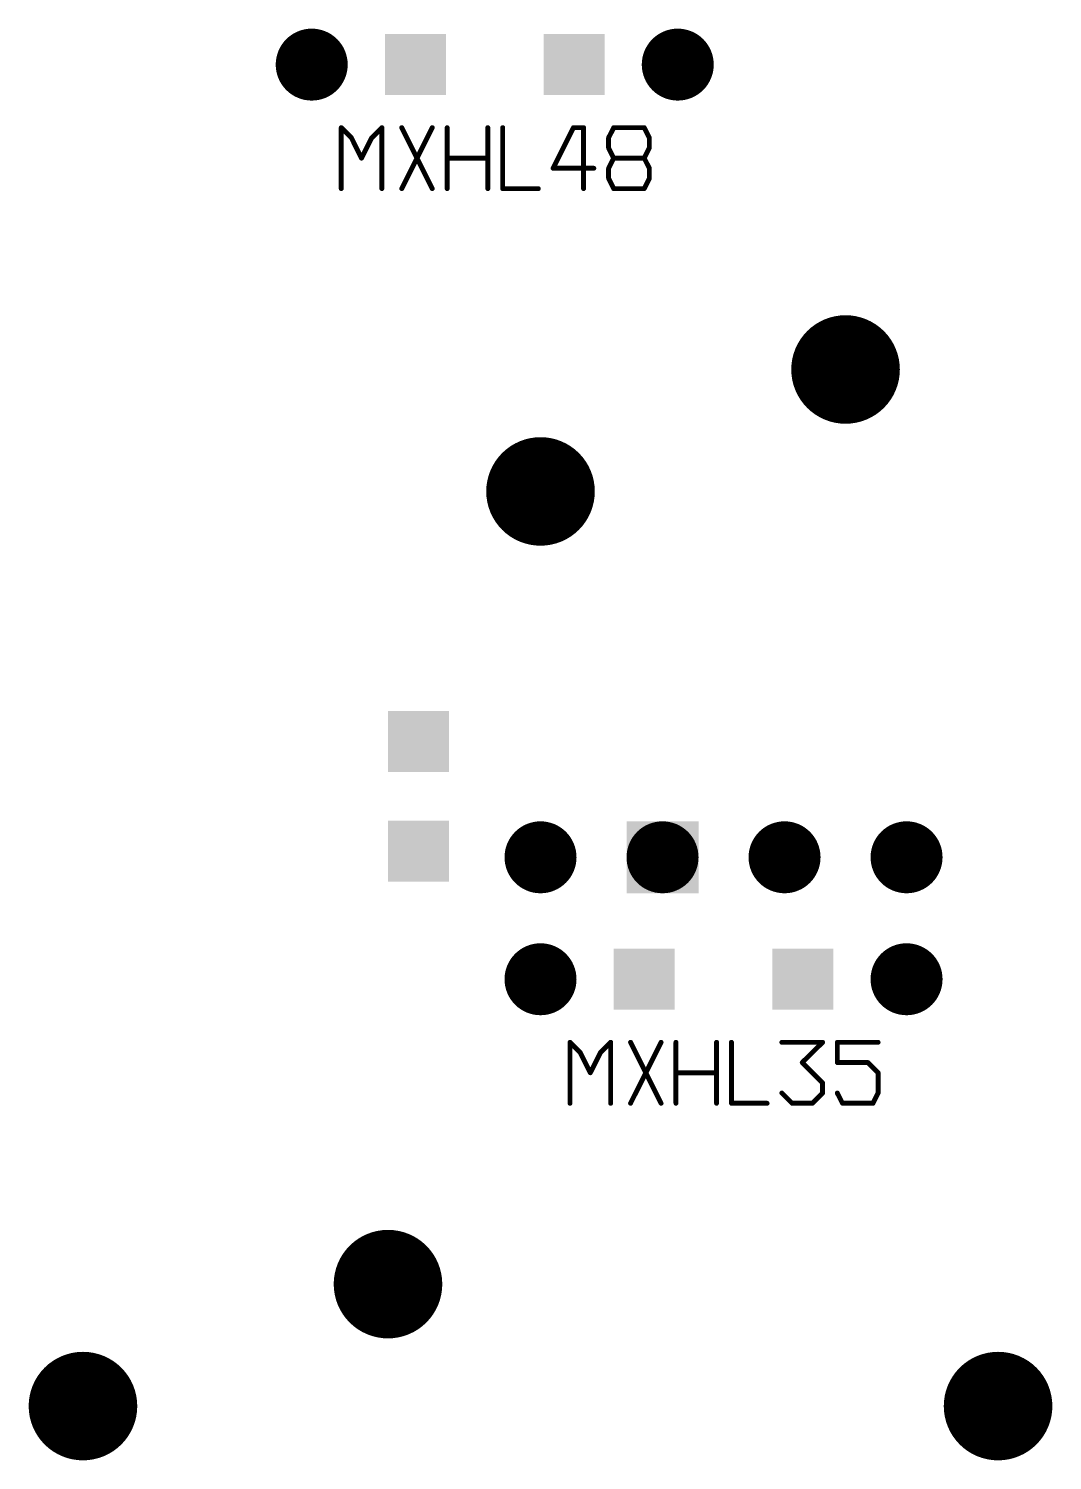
# Model space of a CAD drawing. Header units: millimetres. Extents: x 451 to 799, y 260 to 388.
# Drawn here: x 650.92 to 672.23, y 291.43 to 321.25 of the extents above; entities that cross this region are included whole.
import ezdxf

# ---------------------------------------------------------------- set-up
doc = ezdxf.new("R2010")
doc.units = ezdxf.units.MM
for name, color, linetype in [('3_A_', 4, 'Continuous'), ('4_A_', 54, 'Continuous'), ('5_A_', 7, 'Continuous')]:
    doc.layers.add(name, color=color, linetype=linetype)

# ---------------------------------------------------------------- blocks, each defined once
blk = doc.blocks.new('D24ROUND1_4986X1_4986')
blk.add_lwpolyline([(0.37465, 0, 0.7493, 0.7493, 1), (-0.37465, 0, 0.7493, 0.7493, 1), (0.37465, 0, 0.7493, 0.7493, 0)], format="xyseb")
blk = doc.blocks.new('D25ROUND2_2606X2_2606')
blk.add_lwpolyline([(0.56515, 0, 1.1303, 1.1303, 1), (-0.56515, 0, 1.1303, 1.1303, 1), (0.56515, 0, 1.1303, 1.1303, 0)], format="xyseb")
blk = doc.blocks.new('D16SQUARE1_27X1_27')
blk.add_solid([(-0.635, -0.635), (0.635, -0.635), (-0.635, 0.635), (0.635, 0.635)])
blk = doc.blocks.new('D41SQUARE1_4986X1_4986')
blk.add_solid([(-0.7493, -0.7493), (0.7493, -0.7493), (-0.7493, 0.7493), (0.7493, 0.7493)])

msp = doc.modelspace()

# ---------------------------------------------------------------- linework, layer by layer
at = {"layer": '5_A_'}
for points in [[(657.641, 318.981, 0.102, 0.102, 0), (657.43, 319.192, 0.102, 0.102, 0)], [(657.43, 319.192, 0.102, 0.102, 0), (657.43, 317.922, 0.102, 0.102, 0)], [(658.276, 319.192, 0.102, 0.102, 0), (658.065, 318.981, 0.102, 0.102, 0)], [(658.276, 317.922, 0.102, 0.102, 0), (658.276, 319.192, 0.102, 0.102, 0)], [(659.325, 317.922, 0.102, 0.102, 0), (658.69, 319.192, 0.102, 0.102, 0)], [(659.325, 319.192, 0.102, 0.102, 0), (658.69, 317.922, 0.102, 0.102, 0)], [(659.635, 317.922, 0.102, 0.102, 0), (659.635, 319.192, 0.102, 0.102, 0)], [(660.48, 317.922, 0.102, 0.102, 0), (660.48, 319.192, 0.102, 0.102, 0)], [(660.79, 317.922, 0.102, 0.102, 0), (660.79, 319.192, 0.102, 0.102, 0)], [(661.839, 318.346, 0.102, 0.102, 0), (662.263, 319.192, 0.102, 0.102, 0)], [(662.263, 319.192, 0.102, 0.102, 0), (662.474, 319.192, 0.102, 0.102, 0)], [(662.474, 319.192, 0.102, 0.102, 0), (662.474, 317.922, 0.102, 0.102, 0)], [(663.102, 319.192, 0.102, 0.102, 0), (662.995, 318.981, 0.102, 0.102, 0)], [(663.737, 319.192, 0.102, 0.102, 0), (663.102, 319.192, 0.102, 0.102, 0)], [(663.843, 318.981, 0.102, 0.102, 0), (663.737, 319.192, 0.102, 0.102, 0)], [(657.851, 318.557, 0.102, 0.102, 0), (657.641, 318.981, 0.102, 0.102, 0)], [(658.065, 318.981, 0.102, 0.102, 0), (657.851, 318.557, 0.102, 0.102, 0)], [(662.995, 318.981, 0.102, 0.102, 0), (662.995, 318.77, 0.102, 0.102, 0)], [(662.995, 318.77, 0.102, 0.102, 0), (663.102, 318.557, 0.102, 0.102, 0)], [(663.737, 318.557, 0.102, 0.102, 0), (663.843, 318.77, 0.102, 0.102, 0)], [(663.843, 318.77, 0.102, 0.102, 0), (663.843, 318.981, 0.102, 0.102, 0)], [(660.48, 318.557, 0.102, 0.102, 0), (659.635, 318.557, 0.102, 0.102, 0)], [(662.995, 318.346, 0.102, 0.102, 0), (663.102, 318.557, 0.102, 0.102, 0)], [(663.102, 318.557, 0.102, 0.102, 0), (663.737, 318.557, 0.102, 0.102, 0)], [(663.737, 318.557, 0.102, 0.102, 0), (663.843, 318.346, 0.102, 0.102, 0)], [(662.688, 318.346, 0.102, 0.102, 0), (661.839, 318.346, 0.102, 0.102, 0)], [(662.995, 318.135, 0.102, 0.102, 0), (662.995, 318.346, 0.102, 0.102, 0)], [(663.102, 317.922, 0.102, 0.102, 0), (662.995, 318.135, 0.102, 0.102, 0)], [(663.843, 318.135, 0.102, 0.102, 0), (663.737, 317.922, 0.102, 0.102, 0)], [(663.843, 318.346, 0.102, 0.102, 0), (663.843, 318.135, 0.102, 0.102, 0)], [(661.532, 317.922, 0.102, 0.102, 0), (660.79, 317.922, 0.102, 0.102, 0)], [(663.737, 317.922, 0.102, 0.102, 0), (663.102, 317.922, 0.102, 0.102, 0)], [(662.403, 299.931, 0.102, 0.102, 0), (662.192, 300.142, 0.102, 0.102, 0)], [(662.192, 300.142, 0.102, 0.102, 0), (662.192, 298.872, 0.102, 0.102, 0)], [(663.038, 300.142, 0.102, 0.102, 0), (662.827, 299.931, 0.102, 0.102, 0)], [(663.038, 298.872, 0.102, 0.102, 0), (663.038, 300.142, 0.102, 0.102, 0)], [(664.087, 298.872, 0.102, 0.102, 0), (663.452, 300.142, 0.102, 0.102, 0)], [(664.087, 300.142, 0.102, 0.102, 0), (663.452, 298.872, 0.102, 0.102, 0)], [(664.397, 298.872, 0.102, 0.102, 0), (664.397, 300.142, 0.102, 0.102, 0)], [(665.243, 298.872, 0.102, 0.102, 0), (665.243, 300.142, 0.102, 0.102, 0)], [(665.553, 298.872, 0.102, 0.102, 0), (665.553, 300.142, 0.102, 0.102, 0)], [(667.45, 300.142, 0.102, 0.102, 0), (666.602, 300.142, 0.102, 0.102, 0)], [(667.026, 299.72, 0.102, 0.102, 0), (667.45, 300.142, 0.102, 0.102, 0)], [(667.757, 299.72, 0.102, 0.102, 0), (667.757, 300.142, 0.102, 0.102, 0)], [(667.757, 300.142, 0.102, 0.102, 0), (668.606, 300.142, 0.102, 0.102, 0)], [(662.614, 299.507, 0.102, 0.102, 0), (662.403, 299.931, 0.102, 0.102, 0)], [(662.827, 299.931, 0.102, 0.102, 0), (662.614, 299.507, 0.102, 0.102, 0)], [(667.45, 299.296, 0.102, 0.102, 0), (667.026, 299.72, 0.102, 0.102, 0)], [(668.392, 299.72, 0.102, 0.102, 0), (667.757, 299.72, 0.102, 0.102, 0)], [(668.606, 299.507, 0.102, 0.102, 0), (668.392, 299.72, 0.102, 0.102, 0)], [(665.243, 299.507, 0.102, 0.102, 0), (664.397, 299.507, 0.102, 0.102, 0)], [(668.606, 299.085, 0.102, 0.102, 0), (668.606, 299.507, 0.102, 0.102, 0)], [(666.602, 299.085, 0.102, 0.102, 0), (666.815, 298.872, 0.102, 0.102, 0)], [(667.237, 298.872, 0.102, 0.102, 0), (667.45, 299.085, 0.102, 0.102, 0)], [(667.45, 299.085, 0.102, 0.102, 0), (667.45, 299.296, 0.102, 0.102, 0)], [(667.757, 299.085, 0.102, 0.102, 0), (667.864, 298.872, 0.102, 0.102, 0)], [(668.499, 298.872, 0.102, 0.102, 0), (668.606, 299.085, 0.102, 0.102, 0)], [(666.294, 298.872, 0.102, 0.102, 0), (665.553, 298.872, 0.102, 0.102, 0)], [(666.815, 298.872, 0.102, 0.102, 0), (667.237, 298.872, 0.102, 0.102, 0)], [(667.864, 298.872, 0.102, 0.102, 0), (668.499, 298.872, 0.102, 0.102, 0)]]:
    msp.add_lwpolyline(points, format="xyseb", dxfattribs=at)
for points in [[(657.404, 319.192, 0.0508, 0.0508, 1), (657.455, 319.192, 0.0508, 0.0508, 1), (657.404, 319.192, 0.0508, 0.0508, 0)], [(657.404, 319.192, 0.0508, 0.0508, 1), (657.455, 319.192, 0.0508, 0.0508, 1), (657.404, 319.192, 0.0508, 0.0508, 0)], [(657.404, 319.192, 0.0508, 0.0508, 1), (657.455, 319.192, 0.0508, 0.0508, 1), (657.404, 319.192, 0.0508, 0.0508, 0)], [(658.25, 319.192, 0.0508, 0.0508, 1), (658.301, 319.192, 0.0508, 0.0508, 1), (658.25, 319.192, 0.0508, 0.0508, 0)], [(658.25, 319.192, 0.0508, 0.0508, 1), (658.301, 319.192, 0.0508, 0.0508, 1), (658.25, 319.192, 0.0508, 0.0508, 0)], [(658.25, 319.192, 0.0508, 0.0508, 1), (658.301, 319.192, 0.0508, 0.0508, 1), (658.25, 319.192, 0.0508, 0.0508, 0)], [(658.664, 319.192, 0.0508, 0.0508, 1), (658.715, 319.192, 0.0508, 0.0508, 1), (658.664, 319.192, 0.0508, 0.0508, 0)], [(658.664, 319.192, 0.0508, 0.0508, 1), (658.715, 319.192, 0.0508, 0.0508, 1), (658.664, 319.192, 0.0508, 0.0508, 0)], [(659.299, 319.192, 0.0508, 0.0508, 1), (659.35, 319.192, 0.0508, 0.0508, 1), (659.299, 319.192, 0.0508, 0.0508, 0)], [(659.609, 319.192, 0.0508, 0.0508, 1), (659.66, 319.192, 0.0508, 0.0508, 1), (659.609, 319.192, 0.0508, 0.0508, 0)], [(659.609, 319.192, 0.0508, 0.0508, 1), (659.66, 319.192, 0.0508, 0.0508, 1), (659.609, 319.192, 0.0508, 0.0508, 0)], [(660.455, 319.192, 0.0508, 0.0508, 1), (660.506, 319.192, 0.0508, 0.0508, 1), (660.455, 319.192, 0.0508, 0.0508, 0)], [(660.455, 319.192, 0.0508, 0.0508, 1), (660.506, 319.192, 0.0508, 0.0508, 1), (660.455, 319.192, 0.0508, 0.0508, 0)], [(660.765, 319.192, 0.0508, 0.0508, 1), (660.816, 319.192, 0.0508, 0.0508, 1), (660.765, 319.192, 0.0508, 0.0508, 0)], [(660.765, 319.192, 0.0508, 0.0508, 1), (660.816, 319.192, 0.0508, 0.0508, 1), (660.765, 319.192, 0.0508, 0.0508, 0)], [(662.238, 319.192, 0.0508, 0.0508, 1), (662.289, 319.192, 0.0508, 0.0508, 1), (662.238, 319.192, 0.0508, 0.0508, 0)], [(662.238, 319.192, 0.0508, 0.0508, 1), (662.289, 319.192, 0.0508, 0.0508, 1), (662.238, 319.192, 0.0508, 0.0508, 0)], [(662.238, 319.192, 0.0508, 0.0508, 1), (662.289, 319.192, 0.0508, 0.0508, 1), (662.238, 319.192, 0.0508, 0.0508, 0)], [(662.449, 319.192, 0.0508, 0.0508, 1), (662.5, 319.192, 0.0508, 0.0508, 1), (662.449, 319.192, 0.0508, 0.0508, 0)], [(662.449, 319.192, 0.0508, 0.0508, 1), (662.5, 319.192, 0.0508, 0.0508, 1), (662.449, 319.192, 0.0508, 0.0508, 0)], [(662.449, 319.192, 0.0508, 0.0508, 1), (662.5, 319.192, 0.0508, 0.0508, 1), (662.449, 319.192, 0.0508, 0.0508, 0)], [(663.076, 319.192, 0.0508, 0.0508, 1), (663.127, 319.192, 0.0508, 0.0508, 1), (663.076, 319.192, 0.0508, 0.0508, 0)], [(663.076, 319.192, 0.0508, 0.0508, 1), (663.127, 319.192, 0.0508, 0.0508, 1), (663.076, 319.192, 0.0508, 0.0508, 0)], [(663.076, 319.192, 0.0508, 0.0508, 1), (663.127, 319.192, 0.0508, 0.0508, 1), (663.076, 319.192, 0.0508, 0.0508, 0)], [(663.711, 319.192, 0.0508, 0.0508, 1), (663.762, 319.192, 0.0508, 0.0508, 1), (663.711, 319.192, 0.0508, 0.0508, 0)], [(663.711, 319.192, 0.0508, 0.0508, 1), (663.762, 319.192, 0.0508, 0.0508, 1), (663.711, 319.192, 0.0508, 0.0508, 0)], [(663.711, 319.192, 0.0508, 0.0508, 1), (663.762, 319.192, 0.0508, 0.0508, 1), (663.711, 319.192, 0.0508, 0.0508, 0)], [(657.615, 318.981, 0.0508, 0.0508, 1), (657.666, 318.981, 0.0508, 0.0508, 1), (657.615, 318.981, 0.0508, 0.0508, 0)], [(657.615, 318.981, 0.0508, 0.0508, 1), (657.666, 318.981, 0.0508, 0.0508, 1), (657.615, 318.981, 0.0508, 0.0508, 0)], [(657.615, 318.981, 0.0508, 0.0508, 1), (657.666, 318.981, 0.0508, 0.0508, 1), (657.615, 318.981, 0.0508, 0.0508, 0)], [(658.039, 318.981, 0.0508, 0.0508, 1), (658.09, 318.981, 0.0508, 0.0508, 1), (658.039, 318.981, 0.0508, 0.0508, 0)], [(658.039, 318.981, 0.0508, 0.0508, 1), (658.09, 318.981, 0.0508, 0.0508, 1), (658.039, 318.981, 0.0508, 0.0508, 0)], [(658.039, 318.981, 0.0508, 0.0508, 1), (658.09, 318.981, 0.0508, 0.0508, 1), (658.039, 318.981, 0.0508, 0.0508, 0)], [(662.97, 318.981, 0.0508, 0.0508, 1), (663.02, 318.981, 0.0508, 0.0508, 1), (662.97, 318.981, 0.0508, 0.0508, 0)], [(662.97, 318.981, 0.0508, 0.0508, 1), (663.02, 318.981, 0.0508, 0.0508, 1), (662.97, 318.981, 0.0508, 0.0508, 0)], [(662.97, 318.981, 0.0508, 0.0508, 1), (663.02, 318.981, 0.0508, 0.0508, 1), (662.97, 318.981, 0.0508, 0.0508, 0)], [(662.97, 318.77, 0.0508, 0.0508, 1), (663.02, 318.77, 0.0508, 0.0508, 1), (662.97, 318.77, 0.0508, 0.0508, 0)], [(662.97, 318.77, 0.0508, 0.0508, 1), (663.02, 318.77, 0.0508, 0.0508, 1), (662.97, 318.77, 0.0508, 0.0508, 0)], [(662.97, 318.77, 0.0508, 0.0508, 1), (663.02, 318.77, 0.0508, 0.0508, 1), (662.97, 318.77, 0.0508, 0.0508, 0)], [(663.818, 318.981, 0.0508, 0.0508, 1), (663.869, 318.981, 0.0508, 0.0508, 1), (663.818, 318.981, 0.0508, 0.0508, 0)], [(663.818, 318.981, 0.0508, 0.0508, 1), (663.869, 318.981, 0.0508, 0.0508, 1), (663.818, 318.981, 0.0508, 0.0508, 0)], [(663.818, 318.981, 0.0508, 0.0508, 1), (663.869, 318.981, 0.0508, 0.0508, 1), (663.818, 318.981, 0.0508, 0.0508, 0)], [(663.818, 318.77, 0.0508, 0.0508, 1), (663.869, 318.77, 0.0508, 0.0508, 1), (663.818, 318.77, 0.0508, 0.0508, 0)], [(663.818, 318.77, 0.0508, 0.0508, 1), (663.869, 318.77, 0.0508, 0.0508, 1), (663.818, 318.77, 0.0508, 0.0508, 0)], [(663.818, 318.77, 0.0508, 0.0508, 1), (663.869, 318.77, 0.0508, 0.0508, 1), (663.818, 318.77, 0.0508, 0.0508, 0)], [(657.826, 318.557, 0.0508, 0.0508, 1), (657.877, 318.557, 0.0508, 0.0508, 1), (657.826, 318.557, 0.0508, 0.0508, 0)], [(657.826, 318.557, 0.0508, 0.0508, 1), (657.877, 318.557, 0.0508, 0.0508, 1), (657.826, 318.557, 0.0508, 0.0508, 0)], [(657.826, 318.557, 0.0508, 0.0508, 1), (657.877, 318.557, 0.0508, 0.0508, 1), (657.826, 318.557, 0.0508, 0.0508, 0)], [(659.609, 318.557, 0.0508, 0.0508, 1), (659.66, 318.557, 0.0508, 0.0508, 1), (659.609, 318.557, 0.0508, 0.0508, 0)], [(659.609, 318.557, 0.0508, 0.0508, 1), (659.66, 318.557, 0.0508, 0.0508, 1), (659.609, 318.557, 0.0508, 0.0508, 0)], [(660.455, 318.557, 0.0508, 0.0508, 1), (660.506, 318.557, 0.0508, 0.0508, 1), (660.455, 318.557, 0.0508, 0.0508, 0)], [(663.076, 318.557, 0.0508, 0.0508, 1), (663.127, 318.557, 0.0508, 0.0508, 1), (663.076, 318.557, 0.0508, 0.0508, 0)], [(663.076, 318.557, 0.0508, 0.0508, 1), (663.127, 318.557, 0.0508, 0.0508, 1), (663.076, 318.557, 0.0508, 0.0508, 0)], [(663.076, 318.557, 0.0508, 0.0508, 1), (663.127, 318.557, 0.0508, 0.0508, 1), (663.076, 318.557, 0.0508, 0.0508, 0)], [(663.076, 318.557, 0.0508, 0.0508, 1), (663.127, 318.557, 0.0508, 0.0508, 1), (663.076, 318.557, 0.0508, 0.0508, 0)], [(663.076, 318.557, 0.0508, 0.0508, 1), (663.127, 318.557, 0.0508, 0.0508, 1), (663.076, 318.557, 0.0508, 0.0508, 0)], [(663.711, 318.557, 0.0508, 0.0508, 1), (663.762, 318.557, 0.0508, 0.0508, 1), (663.711, 318.557, 0.0508, 0.0508, 0)], [(663.711, 318.557, 0.0508, 0.0508, 1), (663.762, 318.557, 0.0508, 0.0508, 1), (663.711, 318.557, 0.0508, 0.0508, 0)], [(663.711, 318.557, 0.0508, 0.0508, 1), (663.762, 318.557, 0.0508, 0.0508, 1), (663.711, 318.557, 0.0508, 0.0508, 0)], [(663.711, 318.557, 0.0508, 0.0508, 1), (663.762, 318.557, 0.0508, 0.0508, 1), (663.711, 318.557, 0.0508, 0.0508, 0)], [(661.814, 318.346, 0.0508, 0.0508, 1), (661.865, 318.346, 0.0508, 0.0508, 1), (661.814, 318.346, 0.0508, 0.0508, 0)], [(661.814, 318.346, 0.0508, 0.0508, 1), (661.865, 318.346, 0.0508, 0.0508, 1), (661.814, 318.346, 0.0508, 0.0508, 0)], [(661.814, 318.346, 0.0508, 0.0508, 1), (661.865, 318.346, 0.0508, 0.0508, 1), (661.814, 318.346, 0.0508, 0.0508, 0)], [(662.662, 318.346, 0.0508, 0.0508, 1), (662.713, 318.346, 0.0508, 0.0508, 1), (662.662, 318.346, 0.0508, 0.0508, 0)], [(662.97, 318.346, 0.0508, 0.0508, 1), (663.02, 318.346, 0.0508, 0.0508, 1), (662.97, 318.346, 0.0508, 0.0508, 0)], [(662.97, 318.346, 0.0508, 0.0508, 1), (663.02, 318.346, 0.0508, 0.0508, 1), (662.97, 318.346, 0.0508, 0.0508, 0)], [(662.97, 318.346, 0.0508, 0.0508, 1), (663.02, 318.346, 0.0508, 0.0508, 1), (662.97, 318.346, 0.0508, 0.0508, 0)], [(662.97, 318.135, 0.0508, 0.0508, 1), (663.02, 318.135, 0.0508, 0.0508, 1), (662.97, 318.135, 0.0508, 0.0508, 0)], [(662.97, 318.135, 0.0508, 0.0508, 1), (663.02, 318.135, 0.0508, 0.0508, 1), (662.97, 318.135, 0.0508, 0.0508, 0)], [(662.97, 318.135, 0.0508, 0.0508, 1), (663.02, 318.135, 0.0508, 0.0508, 1), (662.97, 318.135, 0.0508, 0.0508, 0)], [(663.818, 318.346, 0.0508, 0.0508, 1), (663.869, 318.346, 0.0508, 0.0508, 1), (663.818, 318.346, 0.0508, 0.0508, 0)], [(663.818, 318.346, 0.0508, 0.0508, 1), (663.869, 318.346, 0.0508, 0.0508, 1), (663.818, 318.346, 0.0508, 0.0508, 0)], [(663.818, 318.346, 0.0508, 0.0508, 1), (663.869, 318.346, 0.0508, 0.0508, 1), (663.818, 318.346, 0.0508, 0.0508, 0)], [(663.818, 318.135, 0.0508, 0.0508, 1), (663.869, 318.135, 0.0508, 0.0508, 1), (663.818, 318.135, 0.0508, 0.0508, 0)], [(663.818, 318.135, 0.0508, 0.0508, 1), (663.869, 318.135, 0.0508, 0.0508, 1), (663.818, 318.135, 0.0508, 0.0508, 0)], [(663.818, 318.135, 0.0508, 0.0508, 1), (663.869, 318.135, 0.0508, 0.0508, 1), (663.818, 318.135, 0.0508, 0.0508, 0)], [(657.404, 317.922, 0.0508, 0.0508, 1), (657.455, 317.922, 0.0508, 0.0508, 1), (657.404, 317.922, 0.0508, 0.0508, 0)], [(657.404, 317.922, 0.0508, 0.0508, 1), (657.455, 317.922, 0.0508, 0.0508, 1), (657.404, 317.922, 0.0508, 0.0508, 0)], [(658.25, 317.922, 0.0508, 0.0508, 1), (658.301, 317.922, 0.0508, 0.0508, 1), (658.25, 317.922, 0.0508, 0.0508, 0)], [(658.664, 317.922, 0.0508, 0.0508, 1), (658.715, 317.922, 0.0508, 0.0508, 1), (658.664, 317.922, 0.0508, 0.0508, 0)], [(658.664, 317.922, 0.0508, 0.0508, 1), (658.715, 317.922, 0.0508, 0.0508, 1), (658.664, 317.922, 0.0508, 0.0508, 0)], [(659.299, 317.922, 0.0508, 0.0508, 1), (659.35, 317.922, 0.0508, 0.0508, 1), (659.299, 317.922, 0.0508, 0.0508, 0)], [(659.609, 317.922, 0.0508, 0.0508, 1), (659.66, 317.922, 0.0508, 0.0508, 1), (659.609, 317.922, 0.0508, 0.0508, 0)], [(660.455, 317.922, 0.0508, 0.0508, 1), (660.506, 317.922, 0.0508, 0.0508, 1), (660.455, 317.922, 0.0508, 0.0508, 0)], [(660.765, 317.922, 0.0508, 0.0508, 1), (660.816, 317.922, 0.0508, 0.0508, 1), (660.765, 317.922, 0.0508, 0.0508, 0)], [(660.765, 317.922, 0.0508, 0.0508, 1), (660.816, 317.922, 0.0508, 0.0508, 1), (660.765, 317.922, 0.0508, 0.0508, 0)], [(660.765, 317.922, 0.0508, 0.0508, 1), (660.816, 317.922, 0.0508, 0.0508, 1), (660.765, 317.922, 0.0508, 0.0508, 0)], [(661.507, 317.922, 0.0508, 0.0508, 1), (661.557, 317.922, 0.0508, 0.0508, 1), (661.507, 317.922, 0.0508, 0.0508, 0)], [(662.449, 317.922, 0.0508, 0.0508, 1), (662.5, 317.922, 0.0508, 0.0508, 1), (662.449, 317.922, 0.0508, 0.0508, 0)], [(662.449, 317.922, 0.0508, 0.0508, 1), (662.5, 317.922, 0.0508, 0.0508, 1), (662.449, 317.922, 0.0508, 0.0508, 0)], [(663.076, 317.922, 0.0508, 0.0508, 1), (663.127, 317.922, 0.0508, 0.0508, 1), (663.076, 317.922, 0.0508, 0.0508, 0)], [(663.076, 317.922, 0.0508, 0.0508, 1), (663.127, 317.922, 0.0508, 0.0508, 1), (663.076, 317.922, 0.0508, 0.0508, 0)], [(663.076, 317.922, 0.0508, 0.0508, 1), (663.127, 317.922, 0.0508, 0.0508, 1), (663.076, 317.922, 0.0508, 0.0508, 0)], [(663.711, 317.922, 0.0508, 0.0508, 1), (663.762, 317.922, 0.0508, 0.0508, 1), (663.711, 317.922, 0.0508, 0.0508, 0)], [(663.711, 317.922, 0.0508, 0.0508, 1), (663.762, 317.922, 0.0508, 0.0508, 1), (663.711, 317.922, 0.0508, 0.0508, 0)], [(663.711, 317.922, 0.0508, 0.0508, 1), (663.762, 317.922, 0.0508, 0.0508, 1), (663.711, 317.922, 0.0508, 0.0508, 0)], [(662.167, 300.142, 0.0508, 0.0508, 1), (662.218, 300.142, 0.0508, 0.0508, 1), (662.167, 300.142, 0.0508, 0.0508, 0)], [(662.167, 300.142, 0.0508, 0.0508, 1), (662.218, 300.142, 0.0508, 0.0508, 1), (662.167, 300.142, 0.0508, 0.0508, 0)], [(662.167, 300.142, 0.0508, 0.0508, 1), (662.218, 300.142, 0.0508, 0.0508, 1), (662.167, 300.142, 0.0508, 0.0508, 0)], [(663.013, 300.142, 0.0508, 0.0508, 1), (663.064, 300.142, 0.0508, 0.0508, 1), (663.013, 300.142, 0.0508, 0.0508, 0)], [(663.013, 300.142, 0.0508, 0.0508, 1), (663.064, 300.142, 0.0508, 0.0508, 1), (663.013, 300.142, 0.0508, 0.0508, 0)], [(663.013, 300.142, 0.0508, 0.0508, 1), (663.064, 300.142, 0.0508, 0.0508, 1), (663.013, 300.142, 0.0508, 0.0508, 0)], [(663.427, 300.142, 0.0508, 0.0508, 1), (663.478, 300.142, 0.0508, 0.0508, 1), (663.427, 300.142, 0.0508, 0.0508, 0)], [(663.427, 300.142, 0.0508, 0.0508, 1), (663.478, 300.142, 0.0508, 0.0508, 1), (663.427, 300.142, 0.0508, 0.0508, 0)], [(664.062, 300.142, 0.0508, 0.0508, 1), (664.113, 300.142, 0.0508, 0.0508, 1), (664.062, 300.142, 0.0508, 0.0508, 0)], [(664.372, 300.142, 0.0508, 0.0508, 1), (664.422, 300.142, 0.0508, 0.0508, 1), (664.372, 300.142, 0.0508, 0.0508, 0)], [(664.372, 300.142, 0.0508, 0.0508, 1), (664.422, 300.142, 0.0508, 0.0508, 1), (664.372, 300.142, 0.0508, 0.0508, 0)], [(665.217, 300.142, 0.0508, 0.0508, 1), (665.268, 300.142, 0.0508, 0.0508, 1), (665.217, 300.142, 0.0508, 0.0508, 0)], [(665.217, 300.142, 0.0508, 0.0508, 1), (665.268, 300.142, 0.0508, 0.0508, 1), (665.217, 300.142, 0.0508, 0.0508, 0)], [(665.527, 300.142, 0.0508, 0.0508, 1), (665.578, 300.142, 0.0508, 0.0508, 1), (665.527, 300.142, 0.0508, 0.0508, 0)], [(665.527, 300.142, 0.0508, 0.0508, 1), (665.578, 300.142, 0.0508, 0.0508, 1), (665.527, 300.142, 0.0508, 0.0508, 0)], [(666.576, 300.142, 0.0508, 0.0508, 1), (666.627, 300.142, 0.0508, 0.0508, 1), (666.576, 300.142, 0.0508, 0.0508, 0)], [(666.576, 300.142, 0.0508, 0.0508, 1), (666.627, 300.142, 0.0508, 0.0508, 1), (666.576, 300.142, 0.0508, 0.0508, 0)], [(667.425, 300.142, 0.0508, 0.0508, 1), (667.476, 300.142, 0.0508, 0.0508, 1), (667.425, 300.142, 0.0508, 0.0508, 0)], [(667.425, 300.142, 0.0508, 0.0508, 1), (667.476, 300.142, 0.0508, 0.0508, 1), (667.425, 300.142, 0.0508, 0.0508, 0)], [(667.425, 300.142, 0.0508, 0.0508, 1), (667.476, 300.142, 0.0508, 0.0508, 1), (667.425, 300.142, 0.0508, 0.0508, 0)], [(667.732, 300.142, 0.0508, 0.0508, 1), (667.783, 300.142, 0.0508, 0.0508, 1), (667.732, 300.142, 0.0508, 0.0508, 0)], [(667.732, 300.142, 0.0508, 0.0508, 1), (667.783, 300.142, 0.0508, 0.0508, 1), (667.732, 300.142, 0.0508, 0.0508, 0)], [(667.732, 300.142, 0.0508, 0.0508, 1), (667.783, 300.142, 0.0508, 0.0508, 1), (667.732, 300.142, 0.0508, 0.0508, 0)], [(668.58, 300.142, 0.0508, 0.0508, 1), (668.631, 300.142, 0.0508, 0.0508, 1), (668.58, 300.142, 0.0508, 0.0508, 0)], [(668.58, 300.142, 0.0508, 0.0508, 1), (668.631, 300.142, 0.0508, 0.0508, 1), (668.58, 300.142, 0.0508, 0.0508, 0)], [(662.378, 299.931, 0.0508, 0.0508, 1), (662.429, 299.931, 0.0508, 0.0508, 1), (662.378, 299.931, 0.0508, 0.0508, 0)], [(662.378, 299.931, 0.0508, 0.0508, 1), (662.429, 299.931, 0.0508, 0.0508, 1), (662.378, 299.931, 0.0508, 0.0508, 0)], [(662.378, 299.931, 0.0508, 0.0508, 1), (662.429, 299.931, 0.0508, 0.0508, 1), (662.378, 299.931, 0.0508, 0.0508, 0)], [(662.802, 299.931, 0.0508, 0.0508, 1), (662.853, 299.931, 0.0508, 0.0508, 1), (662.802, 299.931, 0.0508, 0.0508, 0)], [(662.802, 299.931, 0.0508, 0.0508, 1), (662.853, 299.931, 0.0508, 0.0508, 1), (662.802, 299.931, 0.0508, 0.0508, 0)], [(662.802, 299.931, 0.0508, 0.0508, 1), (662.853, 299.931, 0.0508, 0.0508, 1), (662.802, 299.931, 0.0508, 0.0508, 0)], [(667.001, 299.72, 0.0508, 0.0508, 1), (667.051, 299.72, 0.0508, 0.0508, 1), (667.001, 299.72, 0.0508, 0.0508, 0)], [(667.001, 299.72, 0.0508, 0.0508, 1), (667.051, 299.72, 0.0508, 0.0508, 1), (667.001, 299.72, 0.0508, 0.0508, 0)], [(667.001, 299.72, 0.0508, 0.0508, 1), (667.051, 299.72, 0.0508, 0.0508, 1), (667.001, 299.72, 0.0508, 0.0508, 0)], [(667.732, 299.72, 0.0508, 0.0508, 1), (667.783, 299.72, 0.0508, 0.0508, 1), (667.732, 299.72, 0.0508, 0.0508, 0)], [(667.732, 299.72, 0.0508, 0.0508, 1), (667.783, 299.72, 0.0508, 0.0508, 1), (667.732, 299.72, 0.0508, 0.0508, 0)], [(667.732, 299.72, 0.0508, 0.0508, 1), (667.783, 299.72, 0.0508, 0.0508, 1), (667.732, 299.72, 0.0508, 0.0508, 0)], [(668.367, 299.72, 0.0508, 0.0508, 1), (668.418, 299.72, 0.0508, 0.0508, 1), (668.367, 299.72, 0.0508, 0.0508, 0)], [(668.367, 299.72, 0.0508, 0.0508, 1), (668.418, 299.72, 0.0508, 0.0508, 1), (668.367, 299.72, 0.0508, 0.0508, 0)], [(668.367, 299.72, 0.0508, 0.0508, 1), (668.418, 299.72, 0.0508, 0.0508, 1), (668.367, 299.72, 0.0508, 0.0508, 0)], [(662.589, 299.507, 0.0508, 0.0508, 1), (662.639, 299.507, 0.0508, 0.0508, 1), (662.589, 299.507, 0.0508, 0.0508, 0)], [(662.589, 299.507, 0.0508, 0.0508, 1), (662.639, 299.507, 0.0508, 0.0508, 1), (662.589, 299.507, 0.0508, 0.0508, 0)], [(662.589, 299.507, 0.0508, 0.0508, 1), (662.639, 299.507, 0.0508, 0.0508, 1), (662.589, 299.507, 0.0508, 0.0508, 0)], [(664.372, 299.507, 0.0508, 0.0508, 1), (664.422, 299.507, 0.0508, 0.0508, 1), (664.372, 299.507, 0.0508, 0.0508, 0)], [(664.372, 299.507, 0.0508, 0.0508, 1), (664.422, 299.507, 0.0508, 0.0508, 1), (664.372, 299.507, 0.0508, 0.0508, 0)], [(665.217, 299.507, 0.0508, 0.0508, 1), (665.268, 299.507, 0.0508, 0.0508, 1), (665.217, 299.507, 0.0508, 0.0508, 0)], [(668.58, 299.507, 0.0508, 0.0508, 1), (668.631, 299.507, 0.0508, 0.0508, 1), (668.58, 299.507, 0.0508, 0.0508, 0)], [(668.58, 299.507, 0.0508, 0.0508, 1), (668.631, 299.507, 0.0508, 0.0508, 1), (668.58, 299.507, 0.0508, 0.0508, 0)], [(668.58, 299.507, 0.0508, 0.0508, 1), (668.631, 299.507, 0.0508, 0.0508, 1), (668.58, 299.507, 0.0508, 0.0508, 0)], [(666.576, 299.085, 0.0508, 0.0508, 1), (666.627, 299.085, 0.0508, 0.0508, 1), (666.576, 299.085, 0.0508, 0.0508, 0)], [(667.425, 299.296, 0.0508, 0.0508, 1), (667.476, 299.296, 0.0508, 0.0508, 1), (667.425, 299.296, 0.0508, 0.0508, 0)], [(667.425, 299.296, 0.0508, 0.0508, 1), (667.476, 299.296, 0.0508, 0.0508, 1), (667.425, 299.296, 0.0508, 0.0508, 0)], [(667.425, 299.296, 0.0508, 0.0508, 1), (667.476, 299.296, 0.0508, 0.0508, 1), (667.425, 299.296, 0.0508, 0.0508, 0)], [(667.425, 299.085, 0.0508, 0.0508, 1), (667.476, 299.085, 0.0508, 0.0508, 1), (667.425, 299.085, 0.0508, 0.0508, 0)], [(667.425, 299.085, 0.0508, 0.0508, 1), (667.476, 299.085, 0.0508, 0.0508, 1), (667.425, 299.085, 0.0508, 0.0508, 0)], [(667.425, 299.085, 0.0508, 0.0508, 1), (667.476, 299.085, 0.0508, 0.0508, 1), (667.425, 299.085, 0.0508, 0.0508, 0)], [(667.732, 299.085, 0.0508, 0.0508, 1), (667.783, 299.085, 0.0508, 0.0508, 1), (667.732, 299.085, 0.0508, 0.0508, 0)], [(668.58, 299.085, 0.0508, 0.0508, 1), (668.631, 299.085, 0.0508, 0.0508, 1), (668.58, 299.085, 0.0508, 0.0508, 0)], [(668.58, 299.085, 0.0508, 0.0508, 1), (668.631, 299.085, 0.0508, 0.0508, 1), (668.58, 299.085, 0.0508, 0.0508, 0)], [(668.58, 299.085, 0.0508, 0.0508, 1), (668.631, 299.085, 0.0508, 0.0508, 1), (668.58, 299.085, 0.0508, 0.0508, 0)], [(662.167, 298.872, 0.0508, 0.0508, 1), (662.218, 298.872, 0.0508, 0.0508, 1), (662.167, 298.872, 0.0508, 0.0508, 0)], [(662.167, 298.872, 0.0508, 0.0508, 1), (662.218, 298.872, 0.0508, 0.0508, 1), (662.167, 298.872, 0.0508, 0.0508, 0)], [(663.013, 298.872, 0.0508, 0.0508, 1), (663.064, 298.872, 0.0508, 0.0508, 1), (663.013, 298.872, 0.0508, 0.0508, 0)], [(663.427, 298.872, 0.0508, 0.0508, 1), (663.478, 298.872, 0.0508, 0.0508, 1), (663.427, 298.872, 0.0508, 0.0508, 0)], [(663.427, 298.872, 0.0508, 0.0508, 1), (663.478, 298.872, 0.0508, 0.0508, 1), (663.427, 298.872, 0.0508, 0.0508, 0)], [(664.062, 298.872, 0.0508, 0.0508, 1), (664.113, 298.872, 0.0508, 0.0508, 1), (664.062, 298.872, 0.0508, 0.0508, 0)], [(664.372, 298.872, 0.0508, 0.0508, 1), (664.422, 298.872, 0.0508, 0.0508, 1), (664.372, 298.872, 0.0508, 0.0508, 0)], [(665.217, 298.872, 0.0508, 0.0508, 1), (665.268, 298.872, 0.0508, 0.0508, 1), (665.217, 298.872, 0.0508, 0.0508, 0)], [(665.527, 298.872, 0.0508, 0.0508, 1), (665.578, 298.872, 0.0508, 0.0508, 1), (665.527, 298.872, 0.0508, 0.0508, 0)], [(665.527, 298.872, 0.0508, 0.0508, 1), (665.578, 298.872, 0.0508, 0.0508, 1), (665.527, 298.872, 0.0508, 0.0508, 0)], [(665.527, 298.872, 0.0508, 0.0508, 1), (665.578, 298.872, 0.0508, 0.0508, 1), (665.527, 298.872, 0.0508, 0.0508, 0)], [(666.269, 298.872, 0.0508, 0.0508, 1), (666.32, 298.872, 0.0508, 0.0508, 1), (666.269, 298.872, 0.0508, 0.0508, 0)], [(666.79, 298.872, 0.0508, 0.0508, 1), (666.841, 298.872, 0.0508, 0.0508, 1), (666.79, 298.872, 0.0508, 0.0508, 0)], [(666.79, 298.872, 0.0508, 0.0508, 1), (666.841, 298.872, 0.0508, 0.0508, 1), (666.79, 298.872, 0.0508, 0.0508, 0)], [(666.79, 298.872, 0.0508, 0.0508, 1), (666.841, 298.872, 0.0508, 0.0508, 1), (666.79, 298.872, 0.0508, 0.0508, 0)], [(667.211, 298.872, 0.0508, 0.0508, 1), (667.262, 298.872, 0.0508, 0.0508, 1), (667.211, 298.872, 0.0508, 0.0508, 0)], [(667.211, 298.872, 0.0508, 0.0508, 1), (667.262, 298.872, 0.0508, 0.0508, 1), (667.211, 298.872, 0.0508, 0.0508, 0)], [(667.211, 298.872, 0.0508, 0.0508, 1), (667.262, 298.872, 0.0508, 0.0508, 1), (667.211, 298.872, 0.0508, 0.0508, 0)], [(667.839, 298.872, 0.0508, 0.0508, 1), (667.89, 298.872, 0.0508, 0.0508, 1), (667.839, 298.872, 0.0508, 0.0508, 0)], [(667.839, 298.872, 0.0508, 0.0508, 1), (667.89, 298.872, 0.0508, 0.0508, 1), (667.839, 298.872, 0.0508, 0.0508, 0)], [(667.839, 298.872, 0.0508, 0.0508, 1), (667.89, 298.872, 0.0508, 0.0508, 1), (667.839, 298.872, 0.0508, 0.0508, 0)], [(668.474, 298.872, 0.0508, 0.0508, 1), (668.525, 298.872, 0.0508, 0.0508, 1), (668.474, 298.872, 0.0508, 0.0508, 0)], [(668.474, 298.872, 0.0508, 0.0508, 1), (668.525, 298.872, 0.0508, 0.0508, 1), (668.474, 298.872, 0.0508, 0.0508, 0)], [(668.474, 298.872, 0.0508, 0.0508, 1), (668.525, 298.872, 0.0508, 0.0508, 1), (668.474, 298.872, 0.0508, 0.0508, 0)]]:
    msp.add_lwpolyline(points, format="xyseb", close=True, dxfattribs=at)

# ---------------------------------------------------------------- block references
at = {"layer": '3_A_'}
for name, p in [('D24ROUND1_4986X1_4986', (656.815, 320.505)), ('D24ROUND1_4986X1_4986', (664.435, 320.505)), ('D25ROUND2_2606X2_2606', (667.928, 314.155)), ('D25ROUND2_2606X2_2606', (661.578, 311.615)), ('D24ROUND1_4986X1_4986', (661.578, 303.995)), ('D24ROUND1_4986X1_4986', (664.118, 303.995)), ('D24ROUND1_4986X1_4986', (666.658, 303.995)), ('D24ROUND1_4986X1_4986', (669.198, 303.995)), ('D24ROUND1_4986X1_4986', (661.578, 301.455)), ('D24ROUND1_4986X1_4986', (669.198, 301.455)), ('D25ROUND2_2606X2_2606', (658.403, 295.105)), ('D25ROUND2_2606X2_2606', (652.053, 292.565)), ('D25ROUND2_2606X2_2606', (671.103, 292.565))]:
    msp.add_blockref(name, p, dxfattribs=at)
at = {"layer": '4_A_'}
for name, p in [('D24ROUND1_4986X1_4986', (656.815, 320.505)), ('D24ROUND1_4986X1_4986', (664.435, 320.505)), ('D16SQUARE1_27X1_27', (658.974, 320.505)), ('D16SQUARE1_27X1_27', (662.276, 320.505)), ('D25ROUND2_2606X2_2606', (667.928, 314.155)), ('D25ROUND2_2606X2_2606', (661.578, 311.615)), ('D16SQUARE1_27X1_27', (659.038, 306.408)), ('D16SQUARE1_27X1_27', (659.038, 304.122)), ('D24ROUND1_4986X1_4986', (661.578, 303.995)), ('D41SQUARE1_4986X1_4986', (664.118, 303.995)), ('D24ROUND1_4986X1_4986', (666.658, 303.995)), ('D24ROUND1_4986X1_4986', (669.198, 303.995)), ('D24ROUND1_4986X1_4986', (661.578, 301.455)), ('D16SQUARE1_27X1_27', (663.737, 301.455)), ('D16SQUARE1_27X1_27', (667.039, 301.455)), ('D24ROUND1_4986X1_4986', (669.198, 301.455)), ('D25ROUND2_2606X2_2606', (658.403, 295.105)), ('D25ROUND2_2606X2_2606', (652.053, 292.565)), ('D25ROUND2_2606X2_2606', (671.103, 292.565))]:
    msp.add_blockref(name, p, dxfattribs=at)

doc.saveas('drawing.dxf')
